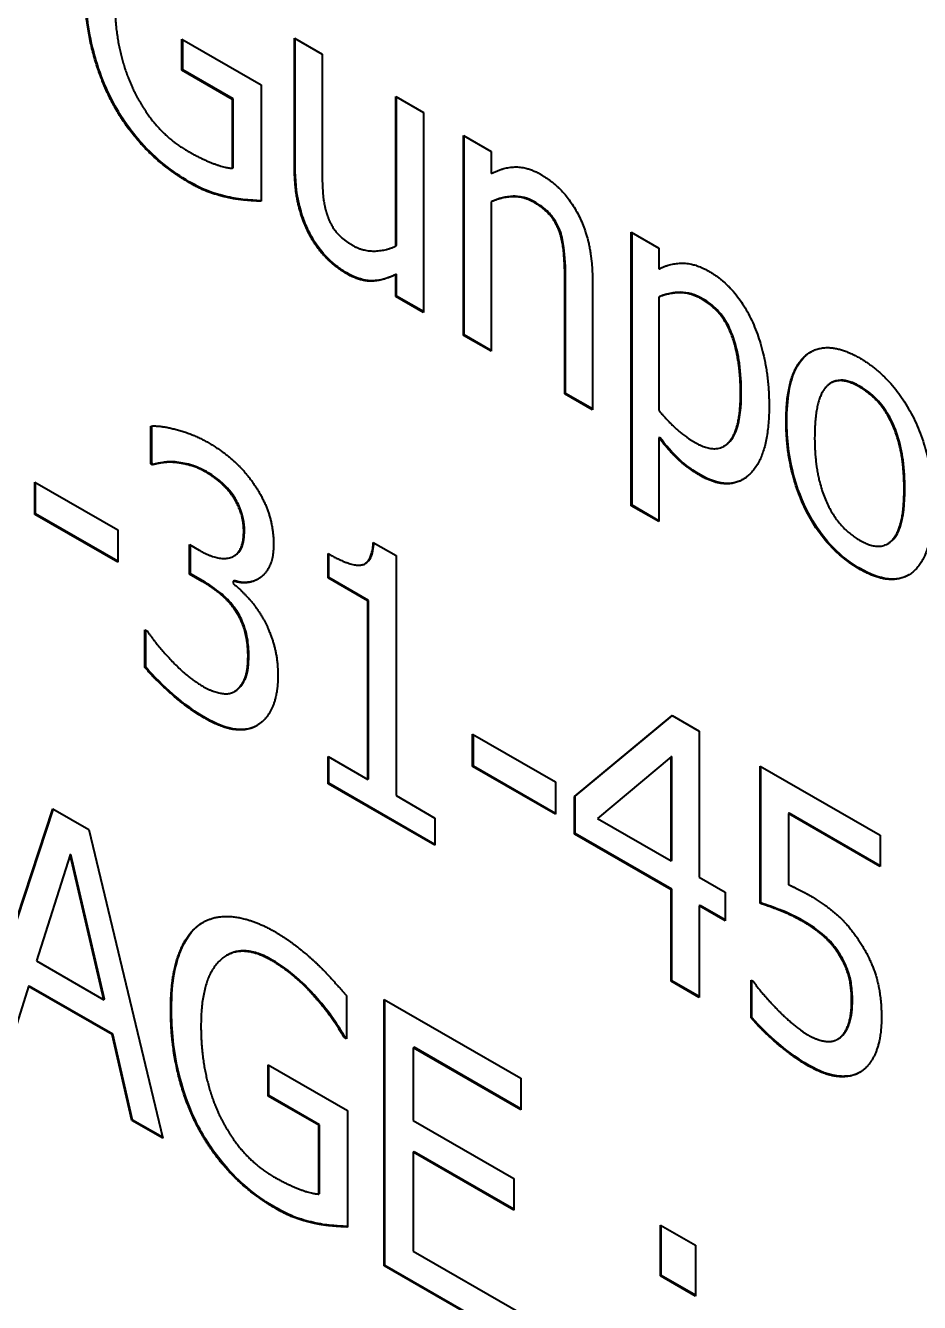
# Model space of a CAD drawing. Header units: millimetres. Extents: x 0 to 3364, y 0 to 2376.
# Drawn here: x 2978.86 to 2982.97, y 1885.58 to 1891.46 of the extents above; entities that cross this region are included whole.
import ezdxf

# ---------------------------------------------------------------- set-up
doc = ezdxf.new("R2010")
doc.units = ezdxf.units.MM
doc.header["$LTSCALE"] = 4
doc.layers.add('가시적인 것(ISO)', color=3, linetype='Continuous', lineweight=40, true_color=0x00ff00)
doc.layers.add('가시적인 좁은 것(ISO)', color=3, linetype='Continuous', lineweight=35, true_color=0x00ff00)

msp = doc.modelspace()

# ---------------------------------------------------------------- linework, layer by layer
at = {"layer": '가시적인 것(ISO)'}
for p, q in [((2979.5782, 1891.2571), (2979.5782, 1891.4002)), ((2979.5782, 1891.4002), (2979.9435, 1891.1898)), ((2979.5817, 1891.2591), (2979.5817, 1891.3982)), ((2980.0965, 1890.8076), (2980.0965, 1891.4048)), ((2980.0965, 1891.4048), (2980.2237, 1891.3316)), ((2980.1, 1890.8096), (2980.1, 1891.4028)), ((2980.2237, 1891.3316), (2980.2237, 1890.8069)), ((2979.5817, 1891.2591), (2979.5782, 1891.2571)), ((2979.8111, 1891.123), (2979.5782, 1891.2571)), ((2979.8147, 1891.125), (2979.5817, 1891.2591)), ((2979.9435, 1891.1898), (2979.9435, 1890.6542)), ((2979.8147, 1891.125), (2979.8111, 1891.123)), ((2979.8111, 1890.8059), (2979.8111, 1891.123)), ((2979.8147, 1890.808), (2979.8147, 1891.125)), ((2980.5632, 1890.4484), (2980.5632, 1891.1361)), ((2980.5632, 1891.1361), (2980.6904, 1891.0628)), ((2980.5668, 1890.4504), (2980.5668, 1891.134)), ((2980.6904, 1891.0628), (2980.6904, 1890.1426)), ((2980.8744, 1890.9569), (2981.0016, 1890.8836)), ((2980.8744, 1890.0366), (2980.8744, 1890.9569)), ((2980.8779, 1890.0387), (2980.8779, 1890.9548)), ((2981.0016, 1890.8836), (2981.0016, 1890.7813)), ((2979.8147, 1890.808), (2979.8111, 1890.8059)), ((2981.0051, 1890.6531), (2981.0016, 1890.6511)), ((2981.0016, 1890.6511), (2981.0016, 1889.9634)), ((2981.3206, 1890.5142), (2981.317, 1890.5122)), ((2981.6471, 1889.2528), (2981.6471, 1890.5119)), ((2981.6471, 1890.5119), (2981.7743, 1890.4386)), ((2981.6506, 1889.2548), (2981.6506, 1890.5099)), ((2980.5668, 1890.4504), (2980.5632, 1890.4484)), ((2981.7743, 1890.4386), (2981.7743, 1890.3423)), ((2980.5668, 1890.3192), (2980.5632, 1890.3172)), ((2980.5632, 1890.2158), (2980.5632, 1890.3172)), ((2980.5668, 1890.2179), (2980.5668, 1890.3192)), ((2981.3411, 1889.7679), (2981.3411, 1890.2926)), ((2981.3446, 1889.7699), (2981.3446, 1890.2946)), ((2981.4683, 1890.2919), (2981.4683, 1889.6946)), ((2980.5668, 1890.2179), (2980.5632, 1890.2158)), ((2980.6904, 1890.1426), (2980.5632, 1890.2158)), ((2980.6904, 1890.1466), (2980.5668, 1890.2179)), ((2981.7778, 1890.2151), (2981.7743, 1890.2131)), ((2981.7743, 1890.2131), (2981.7743, 1889.6903)), ((2980.8779, 1890.0387), (2980.8744, 1890.0366)), ((2981.0016, 1889.9634), (2980.8744, 1890.0366)), ((2981.0016, 1889.9675), (2980.8779, 1890.0387)), ((2981.3446, 1889.7699), (2981.3411, 1889.7679)), ((2981.4683, 1889.6987), (2981.3446, 1889.7699)), ((2982.5693, 1889.8192), (2982.5657, 1889.8172)), ((2981.4683, 1889.6946), (2981.3411, 1889.7679)), ((2979.4355, 1889.4453), (2979.4355, 1889.6192)), ((2979.439, 1889.4473), (2979.439, 1889.6194)), ((2981.7778, 1889.5672), (2981.7743, 1889.5651)), ((2981.7743, 1889.5651), (2981.7743, 1889.1795)), ((2982.0771, 1889.5287), (2982.0736, 1889.5267)), ((2979.439, 1889.4473), (2979.4355, 1889.4453)), ((2979.4432, 1889.4408), (2979.4355, 1889.4453)), ((2979.4468, 1889.4429), (2979.439, 1889.4473)), ((2979.4468, 1889.4429), (2979.4432, 1889.4408)), ((2979.5465, 1889.454), (2979.543, 1889.452)), ((2978.9009, 1889.2125), (2978.9009, 1889.3616)), ((2978.9009, 1889.3616), (2979.2825, 1889.1418)), ((2978.9044, 1889.2146), (2978.9044, 1889.3596)), ((2979.8138, 1889.3011), (2979.8103, 1889.299)), ((2981.6506, 1889.2548), (2981.6471, 1889.2528)), ((2981.7743, 1889.1795), (2981.6471, 1889.2528)), ((2981.7743, 1889.1836), (2981.6506, 1889.2548)), ((2978.9044, 1889.2146), (2978.9009, 1889.2125)), ((2979.2825, 1888.9928), (2978.9009, 1889.2125)), ((2979.2825, 1888.9968), (2978.9044, 1889.2146)), ((2979.2825, 1889.1418), (2979.2825, 1888.9928)), ((2979.6134, 1888.9374), (2979.6134, 1889.0735)), ((2979.6134, 1889.0735), (2979.6581, 1889.0478)), ((2979.617, 1888.9394), (2979.617, 1889.0715)), ((2980.4592, 1889.0833), (2980.5641, 1889.023)), ((2982.8309, 1889.0794), (2982.8274, 1889.0773)), ((2979.8215, 1889.0228), (2979.818, 1889.0208)), ((2980.2512, 1888.9199), (2980.2512, 1889.0322)), ((2980.2547, 1888.9219), (2980.2547, 1889.0302)), ((2980.5641, 1889.023), (2980.5641, 1887.9179)), ((2980.4242, 1888.9876), (2980.4207, 1888.9856)), ((2979.617, 1888.9394), (2979.6134, 1888.9374)), ((2979.671, 1888.9042), (2979.6134, 1888.9374)), ((2979.6746, 1888.9062), (2979.617, 1888.9394)), ((2979.8181, 1888.908), (2979.8146, 1888.906)), ((2979.8146, 1888.906), (2979.8146, 1888.8941)), ((2980.2547, 1888.9219), (2980.2512, 1888.9199)), ((2980.4343, 1888.8145), (2980.2512, 1888.9199)), ((2980.4378, 1888.8165), (2980.2547, 1888.9219)), ((2980.4378, 1888.8165), (2980.4343, 1888.8145)), ((2980.4343, 1887.9926), (2980.4343, 1888.8145)), ((2980.4378, 1887.9947), (2980.4378, 1888.8165)), ((2979.408, 1888.682), (2979.4175, 1888.6766)), ((2979.408, 1888.5081), (2979.408, 1888.682)), ((2979.4115, 1888.5101), (2979.4115, 1888.68)), ((2979.4115, 1888.5101), (2979.408, 1888.5081)), ((2979.8243, 1888.3994), (2979.8208, 1888.3974)), ((2979.831, 1888.4037), (2979.8275, 1888.4017)), ((2981.3849, 1887.9142), (2981.8353, 1888.2869)), ((2981.3885, 1887.9163), (2981.836, 1888.2866)), ((2981.8353, 1888.2869), (2981.96, 1888.2152)), ((2980.9165, 1888.0518), (2980.9165, 1888.2009)), ((2980.9165, 1888.2009), (2981.2981, 1887.9811)), ((2980.92, 1888.0539), (2980.92, 1888.1989)), ((2981.96, 1888.2152), (2981.96, 1887.5424)), ((2980.2512, 1887.9728), (2980.2512, 1888.0981)), ((2980.2512, 1888.0981), (2980.4343, 1887.9926)), ((2980.2547, 1887.9749), (2980.2547, 1888.096)), ((2981.8302, 1888.0961), (2981.4907, 1887.8126)), ((2981.8337, 1888.0981), (2981.8302, 1888.0961)), ((2981.8302, 1887.6171), (2981.8302, 1888.0961)), ((2981.8337, 1887.6191), (2981.8337, 1888.0981)), ((2980.92, 1888.0539), (2980.9165, 1888.0518)), ((2981.2981, 1887.8321), (2980.9165, 1888.0518)), ((2981.2981, 1887.8361), (2980.92, 1888.0539)), ((2982.2402, 1887.4218), (2982.2402, 1888.0538)), ((2982.2402, 1888.0538), (2982.7928, 1887.7355)), ((2982.2437, 1887.4238), (2982.2437, 1888.0518)), ((2980.2547, 1887.9749), (2980.2512, 1887.9728)), ((2980.7429, 1887.6897), (2980.2512, 1887.9728)), ((2980.7429, 1887.6938), (2980.2547, 1887.9749)), ((2980.4378, 1887.9947), (2980.4343, 1887.9926)), ((2981.2981, 1887.9811), (2981.2981, 1887.8321)), ((2980.5641, 1887.9179), (2980.7429, 1887.8149)), ((2981.3885, 1887.9163), (2981.3849, 1887.9142)), ((2981.3849, 1887.7413), (2981.3849, 1887.9142)), ((2981.3885, 1887.7434), (2981.3885, 1887.9163)), ((2978.6447, 1886.8272), (2978.9843, 1887.858)), ((2978.6483, 1886.8293), (2978.9867, 1887.8567)), ((2978.9843, 1887.858), (2979.1502, 1887.7625)), ((2982.3735, 1887.837), (2982.37, 1887.835)), ((2982.7928, 1887.5914), (2982.37, 1887.835)), ((2982.37, 1887.835), (2982.37, 1887.508)), ((2982.7928, 1887.5955), (2982.3735, 1887.837)), ((2980.7429, 1887.8149), (2980.7429, 1887.6897)), ((2981.4907, 1887.8126), (2981.8302, 1887.6171)), ((2979.1502, 1887.7625), (2979.4897, 1886.3407)), ((2981.3885, 1887.7434), (2981.3849, 1887.7413)), ((2981.8302, 1887.4849), (2981.3849, 1887.7413)), ((2981.8337, 1887.487), (2981.3885, 1887.7434)), ((2982.7928, 1887.7355), (2982.7928, 1887.5914)), ((2979.0633, 1887.6456), (2978.9086, 1887.1573)), ((2979.0669, 1887.6476), (2979.0633, 1887.6456)), ((2979.2189, 1886.9786), (2979.0633, 1887.6456)), ((2979.2224, 1886.9806), (2979.0669, 1887.6476)), ((2981.8337, 1887.6191), (2981.8302, 1887.6171)), ((2981.96, 1887.5424), (2982.0794, 1887.4736)), ((2981.8337, 1887.487), (2981.8302, 1887.4849)), ((2981.8302, 1887.0636), (2981.8302, 1887.4849)), ((2981.8337, 1887.0656), (2981.8337, 1887.487)), ((2982.0794, 1887.4736), (2982.0794, 1887.3414)), ((2982.2437, 1887.4238), (2982.2402, 1887.4218)), ((2981.9635, 1887.4122), (2981.96, 1887.4102)), ((2982.0794, 1887.3414), (2981.96, 1887.4102)), ((2981.96, 1887.4102), (2981.96, 1886.9888)), ((2982.0794, 1887.3455), (2981.9635, 1887.4122)), ((2979.7876, 1887.1842), (2979.784, 1887.1822)), ((2982.6081, 1887.1871), (2982.6046, 1887.1851)), ((2978.9086, 1887.1573), (2979.2189, 1886.9786)), ((2981.8337, 1887.0656), (2981.8302, 1887.0636)), ((2981.96, 1886.9929), (2981.8337, 1887.0656)), ((2982.1989, 1886.895), (2982.1989, 1887.0689)), ((2982.1989, 1887.0689), (2982.2084, 1887.0634)), ((2982.2024, 1886.897), (2982.2024, 1887.0668)), ((2978.8717, 1887.0394), (2978.7806, 1886.749)), ((2978.8752, 1887.0415), (2978.8717, 1887.0394)), ((2979.2567, 1886.8177), (2978.8717, 1887.0394)), ((2979.2603, 1886.8197), (2978.8752, 1887.0415)), ((2981.96, 1886.9888), (2981.8302, 1887.0636)), ((2979.2224, 1886.9806), (2979.2189, 1886.9786)), ((2980.3363, 1886.996), (2980.3363, 1886.7992)), ((2980.5091, 1885.7536), (2980.5091, 1886.98)), ((2980.5091, 1886.98), (2981.1391, 1886.6172)), ((2980.5126, 1885.7557), (2980.5126, 1886.9779)), ((2982.2024, 1886.897), (2982.1989, 1886.895)), ((2979.2603, 1886.8197), (2979.2567, 1886.8177)), ((2979.3478, 1886.4224), (2979.2567, 1886.8177)), ((2979.3514, 1886.4244), (2979.2603, 1886.8197)), ((2980.3287, 1886.8077), (2980.3251, 1886.8056)), ((2980.3363, 1886.7992), (2980.3251, 1886.8056)), ((2980.3363, 1886.8033), (2980.3287, 1886.8077)), ((2982.6013, 1886.7991), (2982.5977, 1886.797)), ((2982.6133, 1886.8075), (2982.6098, 1886.8054)), ((2980.6467, 1886.7597), (2980.6432, 1886.7577)), ((2981.1391, 1886.4721), (2980.6432, 1886.7577)), ((2980.6432, 1886.7577), (2980.6432, 1886.4218)), ((2981.1391, 1886.4761), (2980.6467, 1886.7597)), ((2979.9753, 1886.5351), (2979.9753, 1886.6782)), ((2979.9753, 1886.6782), (2980.3406, 1886.4678)), ((2979.9788, 1886.5371), (2979.9788, 1886.6761)), ((2981.1391, 1886.6172), (2981.1391, 1886.4721)), ((2979.9788, 1886.5371), (2979.9753, 1886.5351)), ((2980.2082, 1886.4009), (2979.9753, 1886.5351)), ((2980.2118, 1886.403), (2979.9788, 1886.5371)), ((2979.3514, 1886.4244), (2979.3478, 1886.4224)), ((2979.4897, 1886.3407), (2979.3478, 1886.4224)), ((2979.4885, 1886.3454), (2979.3514, 1886.4244)), ((2980.3406, 1886.4678), (2980.3406, 1885.9321)), ((2980.6432, 1886.4218), (2981.1056, 1886.1555)), ((2980.2118, 1886.403), (2980.2082, 1886.4009)), ((2980.2082, 1886.0839), (2980.2082, 1886.4009)), ((2980.2118, 1886.0859), (2980.2118, 1886.403)), ((2980.6467, 1886.2787), (2980.6432, 1886.2767)), ((2980.6432, 1886.2767), (2980.6432, 1885.8215)), ((2981.1056, 1886.0104), (2980.6432, 1886.2767)), ((2981.1056, 1886.0144), (2980.6467, 1886.2787)), ((2981.1056, 1886.1555), (2981.1056, 1886.0104)), ((2980.2118, 1886.0859), (2980.2082, 1886.0839)), ((2981.7812, 1885.7068), (2981.7812, 1885.9413)), ((2981.7812, 1885.9413), (2981.9428, 1885.8483)), ((2981.7847, 1885.7088), (2981.7847, 1885.9393)), ((2981.9428, 1885.8483), (2981.9428, 1885.6137)), ((2980.6432, 1885.8215), (2981.1391, 1885.5359)), ((2980.5126, 1885.7557), (2980.5091, 1885.7536)), ((2981.1391, 1885.3908), (2980.5091, 1885.7536)), ((2981.1391, 1885.3949), (2980.5126, 1885.7557)), ((2981.7847, 1885.7088), (2981.7812, 1885.7068)), ((2981.9428, 1885.6137), (2981.7812, 1885.7068)), ((2981.9428, 1885.6178), (2981.7847, 1885.7088))]:
    msp.add_line(p, q, dxfattribs=at)
for points, degree in [([(2979.261, 1891.1019), (2979.1974, 1891.22), (2979.1295, 1891.4996), (2979.1295, 1891.6556)], 2), ([(2979.2688, 1891.5804), (2979.2688, 1891.4571), (2979.316, 1891.2451), (2979.3607, 1891.1557)], 2), ([(2979.3607, 1891.1557), (2979.4046, 1891.0669), (2979.5266, 1890.93), (2979.6031, 1890.886)], 2), ([(2979.6083, 1890.7419), (2979.5017, 1890.8033), (2979.3246, 1890.9847), (2979.261, 1891.1019)], 2), ([(2979.6031, 1890.886), (2979.6599, 1890.8533), (2979.7724, 1890.8083), (2979.8111, 1890.8059)], 2), ([(2980.1644, 1890.5021), (2980.1326, 1890.5632), (2980.0965, 1890.7142), (2980.0965, 1890.8076)], 2), ([(2980.2237, 1890.8069), (2980.2237, 1890.7333), (2980.2323, 1890.632), (2980.2478, 1890.5873)], 2), ([(2981.0016, 1890.7813), (2981.0583, 1890.8112), (2981.1692, 1890.8129), (2981.2311, 1890.7773)], 2), ([(2981.2311, 1890.7773), (2981.3428, 1890.713), (2981.4683, 1890.4618), (2981.4683, 1890.2919)], 2), ([(2979.7948, 1890.6703), (2979.7449, 1890.6811), (2979.665, 1890.7092), (2979.6083, 1890.7419)], 2), ([(2979.9435, 1890.6542), (2979.9177, 1890.6551), (2979.8318, 1890.6619), (2979.7948, 1890.6703)], 2), ([(2981.1976, 1890.6495), (2981.1503, 1890.6768), (2981.0497, 1890.6731), (2981.0016, 1890.6511)], 2), ([(2981.317, 1890.5122), (2981.3016, 1890.5559), (2981.2457, 1890.6218), (2981.1976, 1890.6495)], 2), ([(2980.2478, 1890.5873), (2980.2632, 1890.5426), (2980.3174, 1890.4786), (2980.3672, 1890.4499)], 2), ([(2980.3337, 1890.3221), (2980.2847, 1890.3504), (2980.1971, 1890.4406), (2980.1644, 1890.5021)], 2), ([(2981.3411, 1890.2926), (2981.3411, 1890.3562), (2981.3308, 1890.4714), (2981.317, 1890.5122)], 2), ([(2980.3672, 1890.4499), (2980.4137, 1890.4232), (2980.5194, 1890.4269), (2980.5632, 1890.4484)], 2), ([(2981.7743, 1890.3423), (2981.8216, 1890.3677), (2981.9376, 1890.3704), (2982.0055, 1890.3313)], 2), ([(2980.5632, 1890.3172), (2980.5048, 1890.2882), (2980.399, 1890.2845), (2980.3337, 1890.3221)], 2), ([(2982.0055, 1890.3313), (2982.1362, 1890.2561), (2982.2814, 1889.922), (2982.2814, 1889.7113)], 2), ([(2981.9746, 1890.2021), (2981.9204, 1890.2333), (2981.8199, 1890.2325), (2981.7743, 1890.2131)], 2), ([(2982.1499, 1889.7692), (2982.1499, 1889.9272), (2982.0674, 1890.1486), (2981.9746, 1890.2021)], 2), ([(2982.3596, 1889.6415), (2982.3596, 1889.872), (2982.5453, 1890.0205), (2982.6974, 1889.9329)], 2), ([(2982.6974, 1889.9329), (2982.8504, 1889.8448), (2983.0344, 1889.4845), (2983.0344, 1889.2529)], 2), ([(2982.6974, 1889.7997), (2982.5986, 1889.8566), (2982.4911, 1889.7446), (2982.4911, 1889.5657)], 2), ([(2981.941, 1889.5436), (2982.0399, 1889.4867), (2982.1499, 1889.6002), (2982.1499, 1889.7692)], 2), ([(2982.9029, 1889.3286), (2982.9029, 1889.5075), (2982.7963, 1889.7428), (2982.6974, 1889.7997)], 2), ([(2982.2814, 1889.7113), (2982.2814, 1889.4808), (2982.1009, 1889.3124), (2981.9625, 1889.3921)], 2), ([(2981.7743, 1889.6903), (2981.8241, 1889.6328), (2981.8955, 1889.5699), (2981.941, 1889.5436)], 2), ([(2979.4355, 1889.6192), (2979.4794, 1889.6228), (2979.6306, 1889.5824), (2979.6985, 1889.5433)], 2), ([(2982.6974, 1888.961), (2982.5401, 1889.0516), (2982.3596, 1889.4169), (2982.3596, 1889.6415)], 2), ([(2979.6985, 1889.5433), (2979.7673, 1889.5037), (2979.8687, 1889.4115), (2979.91, 1889.3519)], 2), ([(2981.9625, 1889.3921), (2981.9067, 1889.4243), (2981.8199, 1889.5061), (2981.7743, 1889.5651)], 2), ([(2982.4911, 1889.5657), (2982.4911, 1889.3918), (2982.5986, 1889.1511), (2982.6974, 1889.0941)], 2), ([(2979.543, 1889.452), (2979.5103, 1889.4539), (2979.4622, 1889.4458), (2979.4432, 1889.4408)], 2), ([(2979.6874, 1889.4076), (2979.6504, 1889.4289), (2979.5782, 1889.4486), (2979.543, 1889.452)], 2), ([(2979.8103, 1889.299), (2979.7845, 1889.3348), (2979.7226, 1889.3873), (2979.6874, 1889.4076)], 2), ([(2979.8627, 1889.1357), (2979.8627, 1889.1824), (2979.8326, 1889.2663), (2979.8103, 1889.299)], 2), ([(2979.91, 1889.3519), (2979.9547, 1889.2874), (2980.0002, 1889.1489), (2980.0002, 1889.0734)], 2), ([(2982.6974, 1889.0941), (2982.7954, 1889.0377), (2982.9029, 1889.1517), (2982.9029, 1889.3286)], 2), ([(2983.0344, 1889.2529), (2983.0344, 1889.0204), (2982.8504, 1888.8729), (2982.6974, 1888.961)], 2), ([(2979.6581, 1889.0478), (2979.7492, 1888.9953), (2979.8627, 1889.0353), (2979.8627, 1889.1357)], 2), ([(2980.0002, 1889.0734), (2980.0002, 1888.972), (2979.8911, 1888.8818), (2979.8146, 1888.906)], 2), ([(2980.2512, 1889.0322), (2980.3552, 1888.9723), (2980.4532, 1888.9874), (2980.4592, 1889.0833)], 2), ([(2979.8223, 1888.7734), (2979.7939, 1888.8145), (2979.7166, 1888.878), (2979.671, 1888.9042)], 2), ([(2979.8146, 1888.8941), (2979.8464, 1888.8678), (2979.9186, 1888.7905), (2979.9495, 1888.7369)], 2), ([(2979.8825, 1888.5608), (2979.8825, 1888.6274), (2979.8507, 1888.7322), (2979.8223, 1888.7734)], 2), ([(2979.9495, 1888.7369), (2979.9805, 1888.6843), (2980.02, 1888.5502), (2980.02, 1888.4697)], 2), ([(2979.4175, 1888.6766), (2979.4604, 1888.614), (2979.6031, 1888.4623), (2979.6753, 1888.4207)], 2), ([(2979.8275, 1888.4017), (2979.8541, 1888.4231), (2979.8825, 1888.4942), (2979.8825, 1888.5608)], 2), ([(2979.6831, 1888.2742), (2979.6074, 1888.3177), (2979.4587, 1888.4481), (2979.408, 1888.5081)], 2), ([(2979.6753, 1888.4207), (2979.7166, 1888.397), (2979.7991, 1888.3813), (2979.8275, 1888.4017)], 2), ([(2980.02, 1888.4697), (2980.02, 1888.3872), (2979.9736, 1888.2738), (2979.9306, 1888.2449)], 2), ([(2979.8243, 1888.3994), (2979.8266, 1888.4007), (2979.8288, 1888.4022), (2979.831, 1888.4037)], 3), ([(2979.9306, 1888.2449), (2979.8868, 1888.2145), (2979.7621, 1888.2286), (2979.6831, 1888.2742)], 2), ([(2982.37, 1887.508), (2982.394, 1887.4981), (2982.4422, 1887.4734), (2982.4611, 1887.4625)], 2), ([(2982.4387, 1887.3372), (2982.3846, 1887.3684), (2982.2737, 1887.4114), (2982.2402, 1887.4218)], 2), ([(2982.4611, 1887.4625), (2982.5384, 1887.4179), (2982.6459, 1887.3253), (2982.6949, 1887.2513)], 2), ([(2979.6581, 1887.3239), (2979.72, 1887.3688), (2979.8997, 1887.3528), (2980.0071, 1887.2909)], 2), ([(2979.5266, 1886.9336), (2979.5266, 1887.0816), (2979.5945, 1887.2771), (2979.6581, 1887.3239)], 2), ([(2979.6617, 1887.3259), (2979.6666, 1887.3295), (2979.6717, 1887.3329), (2979.677, 1887.336)], 3), ([(2982.6046, 1887.1851), (2982.5754, 1887.2327), (2982.4911, 1887.307), (2982.4387, 1887.3372)], 2), ([(2980.0071, 1887.2909), (2980.0578, 1887.2617), (2980.1506, 1887.1903), (2980.1936, 1887.1497)], 2), ([(2982.6949, 1887.2513), (2982.7456, 1887.1764), (2982.7989, 1887.0066), (2982.7989, 1886.8953)], 2), ([(2979.9908, 1887.1592), (2979.8455, 1887.2428), (2979.6659, 1887.0799), (2979.6659, 1886.8583)], 2), ([(2982.6613, 1886.9755), (2982.6613, 1887.0411), (2982.6321, 1887.1414), (2982.6046, 1887.1851)], 2), ([(2980.1979, 1886.9823), (2980.1567, 1887.0309), (2980.0518, 1887.124), (2979.9908, 1887.1592)], 2), ([(2980.1936, 1887.1497), (2980.2271, 1887.1185), (2980.3105, 1887.0267), (2980.3363, 1886.996)], 2), ([(2982.2084, 1887.0634), (2982.2238, 1887.0406), (2982.2823, 1886.9712), (2982.3175, 1886.935)], 2), ([(2980.3251, 1886.8056), (2980.3002, 1886.8468), (2980.2461, 1886.9267), (2980.1979, 1886.9823)], 2), ([(2982.6098, 1886.8054), (2982.6347, 1886.8279), (2982.6613, 1886.9099), (2982.6613, 1886.9755)], 2), ([(2979.6581, 1886.3798), (2979.5945, 1886.4979), (2979.5266, 1886.7775), (2979.5266, 1886.9336)], 2), ([(2982.4628, 1886.6734), (2982.3906, 1886.715), (2982.2505, 1886.8345), (2982.1989, 1886.895)], 2), ([(2982.3175, 1886.935), (2982.3571, 1886.8953), (2982.4232, 1886.8383), (2982.4645, 1886.8146)], 2), ([(2982.7989, 1886.8953), (2982.7989, 1886.8069), (2982.7524, 1886.6825), (2982.7103, 1886.6511)], 2), ([(2979.6659, 1886.8583), (2979.6659, 1886.7351), (2979.7131, 1886.523), (2979.7578, 1886.4337)], 2), ([(2982.4645, 1886.8146), (2982.5049, 1886.7913), (2982.5823, 1886.7825), (2982.6098, 1886.8054)], 2), ([(2982.6013, 1886.7991), (2982.6055, 1886.8015), (2982.6095, 1886.8043), (2982.6133, 1886.8075)], 3), ([(2982.7103, 1886.6511), (2982.6673, 1886.6202), (2982.541, 1886.6284), (2982.4628, 1886.6734)], 2), ([(2979.7578, 1886.4337), (2979.8017, 1886.3449), (2979.9237, 1886.208), (2980.0002, 1886.1639)], 2), ([(2980.0054, 1886.0198), (2979.8988, 1886.0812), (2979.7217, 1886.2627), (2979.6581, 1886.3798)], 2), ([(2980.0002, 1886.1639), (2980.057, 1886.1313), (2980.1696, 1886.0863), (2980.2082, 1886.0839)], 2), ([(2980.1919, 1885.9482), (2980.142, 1885.959), (2980.0621, 1885.9872), (2980.0054, 1886.0198)], 2), ([(2980.3406, 1885.9321), (2980.3148, 1885.9331), (2980.2289, 1885.9399), (2980.1919, 1885.9482)], 2)]:
    msp.add_open_spline(points, degree=degree, dxfattribs=at)
for points, knots in [([(2979.2646, 1891.1039), (2979.2428, 1891.1443), (2979.2242, 1891.1856), (2979.1886, 1891.2798), (2979.1756, 1891.3266), (2979.1421, 1891.4645), (2979.1331, 1891.5648), (2979.1331, 1891.6576)], [-0.1102144, -0.1102144, -0.1102144, -0.1102144, -0.0915163, -0.0915163, -0.0681294, -0.0681294, 0, 0, 0, 0]), ([(2979.6118, 1890.7439), (2979.5729, 1890.7663), (2979.534, 1890.7927), (2979.4603, 1890.8526), (2979.4249, 1890.8858), (2979.3432, 1890.9767), (2979.3008, 1891.0372), (2979.2646, 1891.1039)], [-0.1094442, -0.1094442, -0.1094442, -0.1094442, -0.0764086, -0.0764086, -0.0455615, -0.0455615, 0, 0, 0, 0]), ([(2980.1679, 1890.5042), (2980.1569, 1890.5253), (2980.1475, 1890.547), (2980.1294, 1890.5967), (2980.1224, 1890.6225), (2980.1043, 1890.6985), (2980.1, 1890.7574), (2980.1, 1890.8096)], [-0.05987922, -0.05987922, -0.05987922, -0.05987922, -0.05040547, -0.05040547, -0.03831234, -0.03831234, 0, 0, 0, 0]), ([(2979.7983, 1890.6723), (2979.7688, 1890.6787), (2979.7389, 1890.6865), (2979.6777, 1890.708), (2979.6431, 1890.7259), (2979.6118, 1890.7439)], [-0.05271934, -0.05271934, -0.05271934, -0.05271934, -0.02656558, -0.02656558, 0, 0, 0, 0]), ([(2979.9435, 1890.6564), (2979.9173, 1890.6574), (2979.8861, 1890.6599), (2979.8524, 1890.6626), (2979.8253, 1890.6662), (2979.7983, 1890.6723)], [-0.03113001, -0.03113001, -0.03113001, -0.03113001, -0.0238809, -0.0238809, 0, 0, 0, 0]), ([(2981.2011, 1890.6516), (2981.1848, 1890.6609), (2981.1688, 1890.6674), (2981.1301, 1890.6775), (2981.112, 1890.6773), (2981.0679, 1890.6756), (2981.0352, 1890.6668), (2981.0051, 1890.6531)], [-0.04783413, -0.04783413, -0.04783413, -0.04783413, -0.04228344, -0.04228344, -0.03417336, -0.03417336, 0, 0, 0, 0]), ([(2981.3206, 1890.5142), (2981.3148, 1890.5306), (2981.3074, 1890.5466), (2981.2873, 1890.5796), (2981.2765, 1890.5924), (2981.2473, 1890.6221), (2981.2242, 1890.6382), (2981.2011, 1890.6516)], [-0.03855405, -0.03855405, -0.03855405, -0.03855405, -0.0297502, -0.0297502, -0.01964082, -0.01964082, 0, 0, 0, 0]), ([(2980.3373, 1890.3242), (2980.3187, 1890.3349), (2980.3002, 1890.3476), (2980.2686, 1890.3738), (2980.2497, 1890.3907), (2980.2064, 1890.44), (2980.1857, 1890.4707), (2980.1679, 1890.5042)], [-0.06519005, -0.06519005, -0.06519005, -0.06519005, -0.04083245, -0.04083245, -0.02274527, -0.02274527, 0, 0, 0, 0]), ([(2981.3446, 1890.2946), (2981.3446, 1890.3477), (2981.3419, 1890.4017), (2981.3336, 1890.4646), (2981.3287, 1890.4902), (2981.3206, 1890.5142)], [-0.04331503, -0.04331503, -0.04331503, -0.04331503, -0.0157872, -0.0157872, 0, 0, 0, 0]), ([(2980.5668, 1890.3192), (2980.5232, 1890.2977), (2980.4785, 1890.2849), (2980.4044, 1890.2921), (2980.3713, 1890.3046), (2980.3373, 1890.3242)], [-0.06807418, -0.06807418, -0.06807418, -0.06807418, -0.02887334, -0.02887334, 0, 0, 0, 0]), ([(2981.9781, 1890.2041), (2981.9601, 1890.2145), (2981.9424, 1890.2223), (2981.9071, 1890.2327), (2981.89, 1890.2351), (2981.86, 1890.2348), (2981.8231, 1890.2344), (2981.7778, 1890.2151)], [-0.1715276, -0.1715276, -0.1715276, -0.1715276, -0.1117562, -0.1117562, -0.0508267, -0.0508267, 0, 0, 0, 0]), ([(2982.1534, 1889.7712), (2982.1534, 1889.8149), (2982.1511, 1889.8618), (2982.1391, 1889.9463), (2982.1306, 1889.9863), (2982.1094, 1890.0488), (2982.0996, 1890.0725), (2982.0733, 1890.1176), (2982.0589, 1890.1368), (2982.0222, 1890.1751), (2982.0001, 1890.1914), (2981.9781, 1890.2041)], [-0.1123021, -0.1123021, -0.1123021, -0.1123021, -0.0777525, -0.0777525, -0.0500389, -0.0500389, -0.0335925, -0.0335925, -0.0187046, -0.0187046, 0, 0, 0, 0]), ([(2982.3632, 1889.6435), (2982.3632, 1889.6907), (2982.3661, 1889.7369), (2982.3798, 1889.8164), (2982.3896, 1889.8509), (2982.4262, 1889.9262), (2982.4531, 1889.9485), (2982.4746, 1889.9612)], [-0.13063328, -0.13063328, -0.13063328, -0.13063328, -0.1123019, -0.1123019, -0.09621194, -0.09621194, -0.07150376, -0.07150376, -0.07150376, -0.07150376]), ([(2982.701, 1889.8018), (2982.685, 1889.811), (2982.669, 1889.8185), (2982.6388, 1889.8282), (2982.6249, 1889.8306), (2982.5958, 1889.8303), (2982.5817, 1889.8264), (2982.5693, 1889.8192)], [-0.13544963, -0.13544963, -0.13544963, -0.13544963, -0.11875979, -0.11875979, -0.10326441, -0.10326441, -0.08473146, -0.08473146, -0.08473146, -0.08473146]), ([(2982.0771, 1889.5287), (2982.0803, 1889.5305), (2982.0834, 1889.5326), (2982.1092, 1889.552), (2982.1226, 1889.5778), (2982.1482, 1889.6492), (2982.1534, 1889.711), (2982.1534, 1889.7712)], [-0.06959296, -0.06959296, -0.06959296, -0.06959296, -0.06668763, -0.06668763, -0.04422001, -0.04422001, 0, 0, 0, 0]), ([(2982.9064, 1889.3307), (2982.9064, 1889.3726), (2982.9042, 1889.4175), (2982.8931, 1889.4987), (2982.8854, 1889.5372), (2982.8595, 1889.6172), (2982.8442, 1889.6474), (2982.816, 1889.6959), (2982.798, 1889.7202), (2982.7532, 1889.7671), (2982.7272, 1889.7866), (2982.701, 1889.8018)], [-0.085957, -0.085957, -0.085957, -0.085957, -0.06934265, -0.06934265, -0.05592497, -0.05592497, -0.04101288, -0.04101288, -0.02228505, -0.02228505, 0, 0, 0, 0]), ([(2982.701, 1888.963), (2982.6766, 1888.9771), (2982.6522, 1888.9934), (2982.606, 1889.0305), (2982.5843, 1889.0506), (2982.5285, 1889.1113), (2982.4979, 1889.1543), (2982.4469, 1889.2459), (2982.4187, 1889.3064), (2982.372, 1889.4737), (2982.3632, 1889.5623), (2982.3632, 1889.6435)], [-0.2314011, -0.2314011, -0.2314011, -0.2314011, -0.1968434, -0.1968434, -0.1646481, -0.1646481, -0.1102897, -0.1102897, -0.0596216, -0.0596216, 0, 0, 0, 0]), ([(2981.9661, 1889.3942), (2981.9145, 1889.4239), (2981.8825, 1889.4525), (2981.8355, 1889.4967), (2981.8057, 1889.5311), (2981.7778, 1889.5672)], [-0.04174994, -0.04174994, -0.04174994, -0.04174994, -0.02781373, -0.02781373, 0, 0, 0, 0]), ([(2979.5465, 1889.454), (2979.5143, 1889.4559), (2979.4963, 1889.453), (2979.4754, 1889.4495), (2979.4606, 1889.4465), (2979.4468, 1889.4429)], [-0.02108501, -0.02108501, -0.02108501, -0.02108501, -0.01452286, -0.01452286, 0, 0, 0, 0]), ([(2979.6909, 1889.4096), (2979.6553, 1889.4301), (2979.6289, 1889.4377), (2979.5935, 1889.4474), (2979.5697, 1889.4518), (2979.5465, 1889.454)], [-0.03103479, -0.03103479, -0.03103479, -0.03103479, -0.02134227, -0.02134227, 0, 0, 0, 0]), ([(2979.8138, 1889.3011), (2979.7895, 1889.3348), (2979.7673, 1889.3544), (2979.7354, 1889.3815), (2979.7132, 1889.3968), (2979.6909, 1889.4096)], [-0.02782653, -0.02782653, -0.02782653, -0.02782653, -0.01889632, -0.01889632, 0, 0, 0, 0]), ([(2982.1612, 1889.374), (2982.1604, 1889.3735), (2982.1595, 1889.373), (2982.1336, 1889.3592), (2982.1053, 1889.3531), (2982.0391, 1889.3594), (2982.0031, 1889.3728), (2981.9661, 1889.3942)], [-0.06186587, -0.06186587, -0.06186587, -0.06186587, -0.06087064, -0.06087064, -0.03143348, -0.03143348, 0, 0, 0, 0]), ([(2979.8662, 1889.1377), (2979.8662, 1889.1549), (2979.8647, 1889.1731), (2979.8588, 1889.2018), (2979.8547, 1889.2188), (2979.8366, 1889.2629), (2979.8264, 1889.2826), (2979.8138, 1889.3011)], [-0.0586607, -0.0586607, -0.0586607, -0.0586607, -0.0290764, -0.0290764, -0.01347233, -0.01347233, 0, 0, 0, 0]), ([(2982.8309, 1889.0794), (2982.8344, 1889.0813), (2982.8377, 1889.0836), (2982.8625, 1889.1027), (2982.8756, 1889.1279), (2982.9006, 1889.2001), (2982.9064, 1889.2635), (2982.9064, 1889.3307)], [-0.07855563, -0.07855563, -0.07855563, -0.07855563, -0.07477469, -0.07477469, -0.04926273, -0.04926273, 0, 0, 0, 0]), ([(2979.8215, 1889.0228), (2979.8219, 1889.023), (2979.8222, 1889.0233), (2979.8361, 1889.0316), (2979.8463, 1889.0441), (2979.8627, 1889.082), (2979.8662, 1889.1089), (2979.8662, 1889.1377)], [-0.03790118, -0.03790118, -0.03790118, -0.03790118, -0.03745865, -0.03745865, -0.02113177, -0.02113177, 0, 0, 0, 0]), ([(2980.4242, 1888.9876), (2980.4342, 1888.9934), (2980.4418, 1889.0027), (2980.4564, 1889.0328), (2980.4607, 1889.0569), (2980.4625, 1889.0815)], [-0.0317599, -0.0317599, -0.0317599, -0.0317599, -0.01978743, -0.01978743, -0.00099637, -0.00099637, -0.00099637, -0.00099637]), ([(2982.9241, 1888.9339), (2982.8968, 1888.9187), (2982.8657, 1888.9125), (2982.7893, 1888.9202), (2982.7455, 1888.9374), (2982.701, 1888.963)], [-0.07012066, -0.07012066, -0.07012066, -0.07012066, -0.03775459, -0.03775459, 0, 0, 0, 0]), ([(2979.8258, 1888.7754), (2979.8162, 1888.7893), (2979.8059, 1888.8022), (2979.7788, 1888.8317), (2979.7648, 1888.8433), (2979.7312, 1888.8709), (2979.7027, 1888.89), (2979.6746, 1888.9062)], [-0.03274112, -0.03274112, -0.03274112, -0.03274112, -0.02914895, -0.02914895, -0.02391107, -0.02391107, 0, 0, 0, 0]), ([(2979.9286, 1888.9148), (2979.9198, 1888.9099), (2979.91, 1888.906), (2979.8748, 1888.8971), (2979.8477, 1888.8987), (2979.8181, 1888.908)], [-0.03670934, -0.03670934, -0.03670934, -0.03670934, -0.02574419, -0.02574419, 0, 0, 0, 0]), ([(2979.886, 1888.5629), (2979.886, 1888.5885), (2979.8842, 1888.6163), (2979.8738, 1888.6736), (2979.8661, 1888.6958), (2979.8501, 1888.7352), (2979.8392, 1888.756), (2979.8258, 1888.7754)], [-0.03715444, -0.03715444, -0.03715444, -0.03715444, -0.02600354, -0.02600354, -0.01425393, -0.01425393, 0, 0, 0, 0]), ([(2979.831, 1888.4037), (2979.8483, 1888.4176), (2979.8624, 1888.437), (2979.8824, 1888.4872), (2979.886, 1888.5239), (2979.886, 1888.5629)], [-0.05419994, -0.05419994, -0.05419994, -0.05419994, -0.02860353, -0.02860353, 0, 0, 0, 0]), ([(2979.6866, 1888.2762), (2979.615, 1888.3174), (2979.561, 1888.3636), (2979.4946, 1888.4218), (2979.4501, 1888.4645), (2979.4115, 1888.5101)], [-0.05838601, -0.05838601, -0.05838601, -0.05838601, -0.03694874, -0.03694874, 0, 0, 0, 0]), ([(2979.9227, 1888.2398), (2979.9113, 1888.2335), (2979.8989, 1888.2288), (2979.8656, 1888.2215), (2979.8457, 1888.2216), (2979.7831, 1888.2287), (2979.7349, 1888.2484), (2979.6866, 1888.2762)], [-0.06784156, -0.06784156, -0.06784156, -0.06784156, -0.05716317, -0.05716317, -0.04099243, -0.04099243, 0, 0, 0, 0]), ([(2982.4422, 1887.3393), (2982.3888, 1887.37), (2982.3476, 1887.3861), (2982.3052, 1887.4026), (2982.2711, 1887.4153), (2982.2437, 1887.4238)], [-0.03682437, -0.03682437, -0.03682437, -0.03682437, -0.0238375, -0.0238375, 0, 0, 0, 0]), ([(2979.5302, 1886.9356), (2979.5302, 1887.0681), (2979.5505, 1887.1485), (2979.5923, 1887.2533), (2979.6218, 1887.2965), (2979.6617, 1887.3259)], [-0.1010123, -0.1010123, -0.1010123, -0.1010123, -0.0512306, -0.0512306, 0, 0, 0, 0]), ([(2982.6081, 1887.1871), (2982.5983, 1887.2031), (2982.5875, 1887.2181), (2982.5588, 1887.2522), (2982.5437, 1887.2658), (2982.5062, 1887.2989), (2982.4739, 1887.321), (2982.4422, 1887.3393)], [-0.0370555, -0.0370555, -0.0370555, -0.0370555, -0.03287275, -0.03287275, -0.02685488, -0.02685488, 0, 0, 0, 0]), ([(2979.9943, 1887.1612), (2979.9731, 1887.1734), (2979.9519, 1887.1835), (2979.9113, 1887.1976), (2979.8921, 1887.2018), (2979.8411, 1887.2055), (2979.8126, 1887.1986), (2979.7876, 1887.1842)], [-0.2319582, -0.2319582, -0.2319582, -0.2319582, -0.2003238, -0.2003238, -0.1702621, -0.1702621, -0.1174823, -0.1174823, -0.1174823, -0.1174823]), ([(2982.6649, 1886.9775), (2982.6649, 1887.0005), (2982.6635, 1887.0253), (2982.6569, 1887.068), (2982.6525, 1887.0883), (2982.6352, 1887.138), (2982.6233, 1887.1631), (2982.6081, 1887.1871)], [-0.05405512, -0.05405512, -0.05405512, -0.05405512, -0.03261297, -0.03261297, -0.01706878, -0.01706878, 0, 0, 0, 0]), ([(2980.2015, 1886.9843), (2980.1609, 1887.0321), (2980.1226, 1887.0663), (2980.0708, 1887.1123), (2980.0326, 1887.1392), (2979.9943, 1887.1612)], [-0.04550665, -0.04550665, -0.04550665, -0.04550665, -0.03248246, -0.03248246, 0, 0, 0, 0]), ([(2980.3287, 1886.8077), (2980.312, 1886.8352), (2980.2946, 1886.8623), (2980.256, 1886.9193), (2980.2285, 1886.953), (2980.2015, 1886.9843)], [-0.04799963, -0.04799963, -0.04799963, -0.04799963, -0.02569689, -0.02569689, 0, 0, 0, 0]), ([(2982.6133, 1886.8075), (2982.6349, 1886.8269), (2982.6459, 1886.8535), (2982.6615, 1886.9016), (2982.6649, 1886.9394), (2982.6649, 1886.9775)], [-0.04388084, -0.04388084, -0.04388084, -0.04388084, -0.02795964, -0.02795964, 0, 0, 0, 0]), ([(2979.6617, 1886.3818), (2979.6399, 1886.4222), (2979.6213, 1886.4635), (2979.5857, 1886.5578), (2979.5727, 1886.6045), (2979.5392, 1886.7424), (2979.5302, 1886.8428), (2979.5302, 1886.9356)], [-0.1102144, -0.1102144, -0.1102144, -0.1102144, -0.0915163, -0.0915163, -0.0681294, -0.0681294, 0, 0, 0, 0]), ([(2982.4663, 1886.6755), (2982.3999, 1886.7137), (2982.3496, 1886.755), (2982.2825, 1886.8122), (2982.2404, 1886.8524), (2982.2024, 1886.897)], [-0.05861252, -0.05861252, -0.05861252, -0.05861252, -0.03626951, -0.03626951, 0, 0, 0, 0]), ([(2982.7004, 1886.6446), (2982.6889, 1886.6382), (2982.6765, 1886.6335), (2982.6389, 1886.6247), (2982.6163, 1886.6254), (2982.5585, 1886.6309), (2982.5128, 1886.6487), (2982.4663, 1886.6755)], [-0.0604816, -0.0604816, -0.0604816, -0.0604816, -0.05307498, -0.05307498, -0.03947407, -0.03947407, 0, 0, 0, 0]), ([(2980.0089, 1886.0219), (2979.97, 1886.0443), (2979.9311, 1886.0706), (2979.8574, 1886.1305), (2979.822, 1886.1638), (2979.7403, 1886.2547), (2979.6979, 1886.3152), (2979.6617, 1886.3818)], [-0.1094442, -0.1094442, -0.1094442, -0.1094442, -0.0764086, -0.0764086, -0.0455615, -0.0455615, 0, 0, 0, 0]), ([(2980.1954, 1885.9503), (2980.1659, 1885.9567), (2980.136, 1885.9645), (2980.0748, 1885.986), (2980.0402, 1886.0039), (2980.0089, 1886.0219)], [-0.05271934, -0.05271934, -0.05271934, -0.05271934, -0.02656558, -0.02656558, 0, 0, 0, 0]), ([(2980.3406, 1885.9343), (2980.3144, 1885.9354), (2980.2832, 1885.9379), (2980.2495, 1885.9405), (2980.2224, 1885.9442), (2980.1954, 1885.9503)], [-0.03113001, -0.03113001, -0.03113001, -0.03113001, -0.0238809, -0.0238809, 0, 0, 0, 0])]:
    msp.add_open_spline(points, degree=3, knots=knots, dxfattribs=at)
at = {"layer": '가시적인 좁은 것(ISO)'}
for p, q in [((2979.2646, 1891.1039), (2979.261, 1891.1019)), ((2980.1, 1890.8096), (2980.0965, 1890.8076)), ((2979.6118, 1890.7439), (2979.6083, 1890.7419)), ((2979.7983, 1890.6723), (2979.7948, 1890.6703)), ((2981.2011, 1890.6516), (2981.1976, 1890.6495)), ((2980.1679, 1890.5042), (2980.1644, 1890.5021)), ((2980.3373, 1890.3242), (2980.3337, 1890.3221)), ((2981.3446, 1890.2946), (2981.3411, 1890.2926)), ((2981.9781, 1890.2041), (2981.9746, 1890.2021)), ((2982.1534, 1889.7712), (2982.1499, 1889.7692)), ((2982.701, 1889.8018), (2982.6974, 1889.7997)), ((2982.3632, 1889.6435), (2982.3596, 1889.6415)), ((2979.6909, 1889.4096), (2979.6874, 1889.4076)), ((2981.9661, 1889.3942), (2981.9625, 1889.3921)), ((2982.9064, 1889.3307), (2982.9029, 1889.3286)), ((2979.8662, 1889.1377), (2979.8627, 1889.1357)), ((2982.701, 1888.963), (2982.6974, 1888.961)), ((2979.6746, 1888.9062), (2979.671, 1888.9042)), ((2979.8258, 1888.7754), (2979.8223, 1888.7734)), ((2979.886, 1888.5629), (2979.8825, 1888.5608)), ((2979.6866, 1888.2762), (2979.6831, 1888.2742)), ((2979.6617, 1887.3259), (2979.6581, 1887.3239)), ((2982.4422, 1887.3393), (2982.4387, 1887.3372)), ((2979.9943, 1887.1612), (2979.9908, 1887.1592)), ((2980.2015, 1886.9843), (2980.1979, 1886.9823)), ((2982.6649, 1886.9775), (2982.6613, 1886.9755)), ((2979.5302, 1886.9356), (2979.5266, 1886.9336)), ((2982.4663, 1886.6755), (2982.4628, 1886.6734)), ((2979.6617, 1886.3818), (2979.6581, 1886.3798)), ((2980.0089, 1886.0219), (2980.0054, 1886.0198)), ((2980.1954, 1885.9503), (2980.1919, 1885.9482))]:
    msp.add_line(p, q, dxfattribs=at)

doc.saveas('drawing.dxf')
